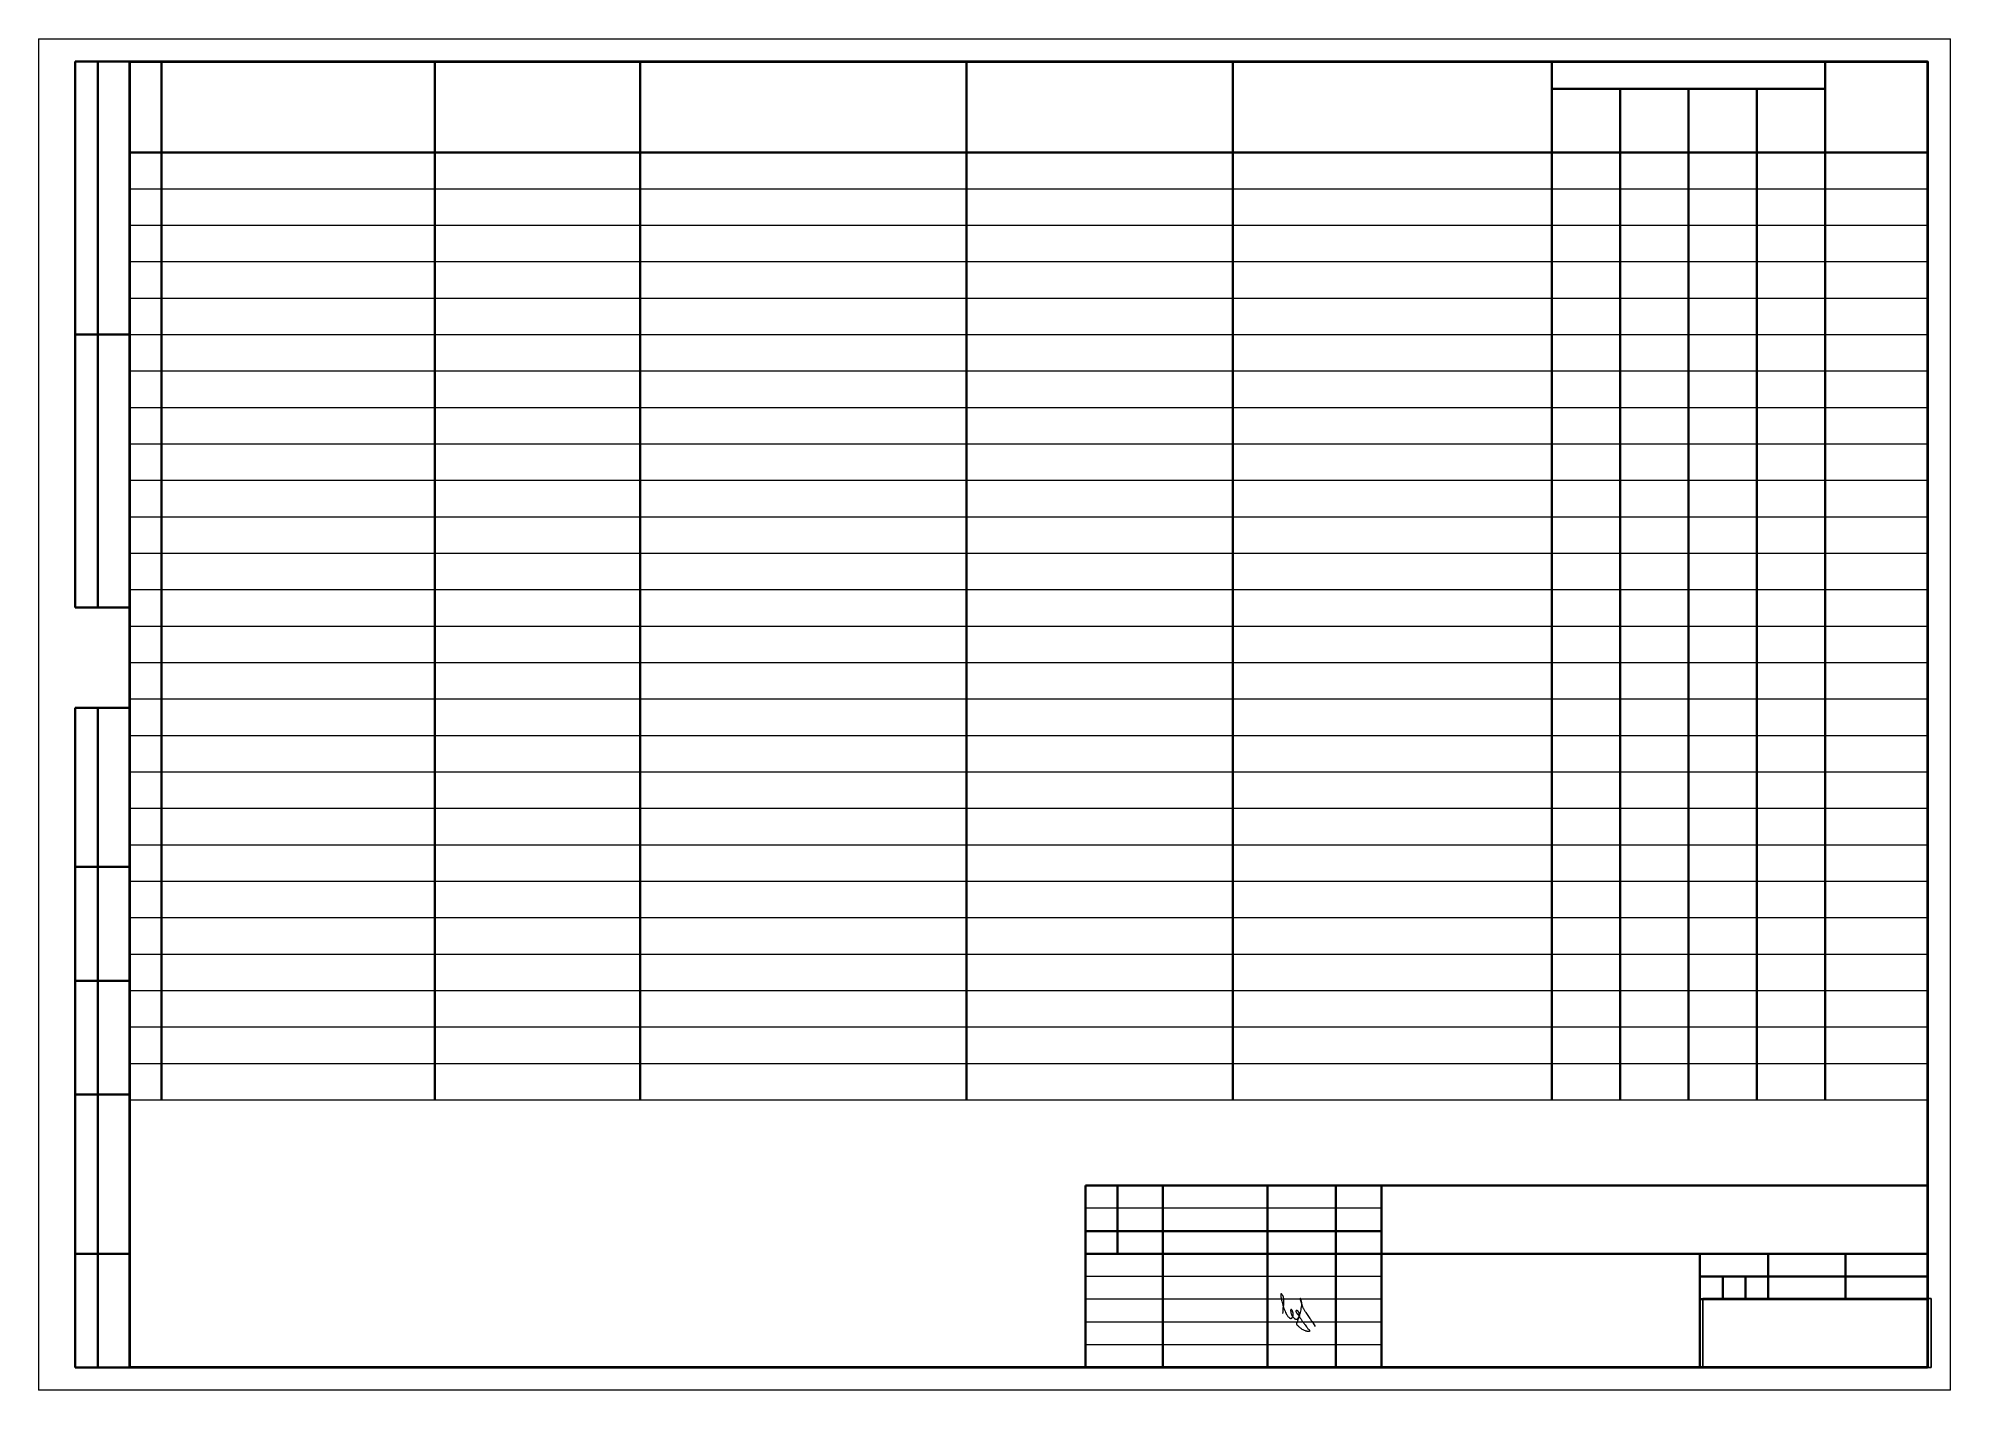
# Model space of a CAD drawing. Header units: millimetres. Extents: x 0 to 420, y 0 to 297.
import ezdxf

# ---------------------------------------------------------------- set-up
doc = ezdxf.new("R2010")
doc.units = ezdxf.units.MM
for name, pattern in [('K5LT32790', [0]), ('K5LT32797', [0]), ('K5LT32798', [0]), ('K5LT32799', [0]), ('K5LT32800', [0]), ('K5LT_BASIC', [0]), ('K5LT_THIN', [0])]:
    doc.linetypes.add(name, pattern=pattern)
doc.layers.add('Системный слой', color=7, linetype='Continuous')
picture_1 = doc.add_image_def('image1.png', size_in_pixel=(394, 119))

# ---------------------------------------------------------------- blocks, each defined once
blk = doc.blocks.new('U10')
at = {"layer": 'Системный слой', "color": 5, "linetype": 'K5LT32790', "lineweight": 18, "true_color": 0x0000ff}
blk.add_open_spline([(273.37, 16.88), (273.4, 17.9), (273.65, 19.05), (273.53, 20.27), (273.47, 20.51), (273.41, 20.67), (273.34, 20.8), (273.26, 20.93), (273.18, 21.03), (273.12, 21.1), (273.08, 21.15), (273.05, 21.17), (273.03, 21.19), (273.02, 21.19), (273.01, 21.2), (273, 21.2), (272.99, 21.2), (272.98, 21.2), (272.98, 21.2), (272.97, 21.2), (272.97, 21.2), (272.96, 21.2), (272.96, 21.19), (272.95, 21.19), (272.95, 21.18), (272.94, 21.18), (272.94, 21.17), (272.93, 21.16), (272.93, 21.14), (272.92, 21.12), (272.92, 21.09), (272.91, 21.06), (272.91, 21), (272.91, 20.93), (272.91, 20.83), (272.91, 20.72), (272.92, 20.6), (272.94, 20.47), (272.97, 20.3), (273.02, 20.08), (273.09, 19.74), (273.18, 19.26), (273.35, 18.66), (273.58, 18.01), (273.81, 17.4), (274.03, 16.89), (274.25, 16.52), (274.45, 16.25), (274.63, 16.07), (274.77, 15.94), (274.87, 15.86), (274.93, 15.83), (274.98, 15.82), (275.02, 15.81), (275.06, 15.8), (275.1, 15.8), (275.15, 15.8), (275.19, 15.81), (275.23, 15.82), (275.27, 15.84), (275.3, 15.86), (275.33, 15.88), (275.35, 15.9), (275.38, 15.94), (275.42, 15.99), (275.47, 16.07), (275.53, 16.17), (275.58, 16.28), (275.62, 16.39), (275.64, 16.49), (275.65, 16.59), (275.65, 16.71), (275.63, 16.85), (275.6, 17.03), (275.54, 17.23), (275.48, 17.4), (275.43, 17.53), (275.38, 17.61), (275.34, 17.67), (275.31, 17.71), (275.27, 17.75), (275.25, 17.77), (275.23, 17.78), (275.21, 17.79), (275.2, 17.79), (275.19, 17.8), (275.19, 17.8), (275.18, 17.8), (275.17, 17.8), (275.17, 17.79), (275.16, 17.79), (275.16, 17.79), (275.15, 17.79), (275.15, 17.78), (275.14, 17.77), (275.13, 17.76), (275.12, 17.75), (275.12, 17.74), (275.11, 17.71), (275.09, 17.68), (275.08, 17.65), (275.07, 17.6), (275.07, 17.55), (275.06, 17.49), (275.07, 17.41), (275.08, 17.31), (275.11, 17.17), (275.14, 16.98), (275.19, 16.78), (275.26, 16.59), (275.35, 16.41), (275.46, 16.24), (275.59, 16.08), (275.73, 15.93), (275.86, 15.82), (275.98, 15.74), (276.08, 15.69), (276.16, 15.65), (276.24, 15.63), (276.31, 15.62), (276.37, 15.62), (276.41, 15.63), (276.46, 15.63), (276.49, 15.65), (276.53, 15.66), (276.56, 15.68), (276.59, 15.71), (276.63, 15.74), (276.68, 15.79), (276.73, 15.86), (276.78, 15.95), (276.84, 16.05), (276.89, 16.17), (276.92, 16.29), (276.95, 16.43), (276.96, 16.57), (276.95, 16.72), (276.94, 16.87), (276.91, 17.01), (276.86, 17.13), (276.82, 17.22), (276.78, 17.29), (276.73, 17.35), (276.69, 17.39), (276.64, 17.43), (276.6, 17.46), (276.54, 17.48), (276.49, 17.5), (276.45, 17.51), (276.41, 17.52), (276.38, 17.52), (276.36, 17.52), (276.33, 17.51), (276.31, 17.51), (276.29, 17.5), (276.27, 17.48), (276.25, 17.47), (276.24, 17.46), (276.23, 17.45), (276.22, 17.44), (276.22, 17.43), (276.21, 17.42), (276.21, 17.41), (276.21, 17.4), (276.21, 17.38), (276.21, 17.36), (276.21, 17.34), (276.22, 17.32), (276.23, 17.29), (276.25, 17.24), (276.28, 17.18), (276.32, 17.1), (276.37, 17.01), (276.44, 16.9), (276.55, 16.78), (276.7, 16.6), (276.89, 16.33), (277.14, 15.94), (277.43, 15.45), (277.82, 14.93), (278.2, 14.43), (278.53, 13.98), (278.75, 13.66), (278.94, 13.48), (279.06, 13.38), (279.13, 13.3), (279.17, 13.23), (279.2, 13.18), (279.22, 13.14), (279.23, 13.11), (279.23, 13.08), (279.23, 13.06), (279.23, 13.04), (279.23, 13.03), (279.23, 13.01), (279.22, 13), (279.22, 12.99), (279.21, 12.98), (279.2, 12.97), (279.19, 12.96), (279.17, 12.95), (279.15, 12.94), (279.12, 12.93), (279.09, 12.92), (279.06, 12.91), (279.01, 12.91), (278.97, 12.9), (278.9, 12.91), (278.82, 12.92), (278.7, 12.94), (278.53, 12.99), (278.27, 13.08), (277.96, 13.22), (277.63, 13.38), (277.37, 13.55), (277.17, 13.72), (276.98, 13.89), (276.78, 14.06), (276.61, 14.22), (276.5, 14.34), (276.45, 14.42), (276.43, 14.47), (276.41, 14.52), (276.4, 14.56), (276.4, 14.6), (276.4, 14.65), (276.4, 14.69), (276.41, 14.74), (276.43, 14.79), (276.46, 14.85), (276.49, 14.94), (276.55, 15.08), (276.63, 15.26), (276.71, 15.51), (276.8, 15.78), (276.91, 16.07), (277.04, 16.42), (277.18, 16.87), (277.31, 17.39), (277.38, 17.87), (277.43, 18.25), (277.49, 18.56), (277.53, 18.8), (277.54, 19), (277.53, 19.16), (277.49, 19.31), (277.45, 19.48), (277.41, 19.66), (277.37, 19.82), (277.34, 19.95), (277.32, 20.03), (277.3, 20.08), (277.28, 20.12), (277.27, 20.14), (277.26, 20.15), (277.25, 20.16), (277.24, 20.16), (277.23, 20.17), (277.23, 20.17), (277.22, 20.17), (277.21, 20.17), (277.2, 20.17), (277.2, 20.17), (277.19, 20.17), (277.18, 20.17), (277.17, 20.16), (277.16, 20.16), (277.15, 20.15), (277.15, 20.14), (277.14, 20.13), (277.13, 20.13), (277.13, 20.12), (277.12, 20.1), (277.12, 20.09), (277.12, 20.08), (277.11, 20.06), (277.11, 20.04), (277.12, 20.01), (277.13, 19.97), (277.14, 19.93), (277.16, 19.88), (277.19, 19.81), (277.23, 19.73), (277.27, 19.63), (277.31, 19.5), (277.36, 19.35), (277.42, 19.16), (277.5, 18.93), (277.58, 18.67), (277.65, 18.43), (277.73, 18.22), (277.82, 18.03), (277.94, 17.85), (278.07, 17.64), (278.22, 17.38), (278.42, 17.03), (278.68, 16.63), (278.97, 16.21), (279.26, 15.81), (279.77, 15.1), (280.17, 14.5), (280.48, 14.03)], degree=3, knots=[0, 0, 0, 0, 23.088924, 25.905784, 27.368497, 28.578535, 29.721875, 30.813961, 31.805183, 32.534012, 32.992903, 33.225793, 33.377047, 33.48833, 33.574551, 33.643805, 33.701224, 33.750367, 33.79387, 33.833355, 33.872141, 33.912355, 33.95659, 34.00557, 34.061357, 34.126468, 34.204109, 34.298549, 34.415744, 34.564555, 34.759459, 35.028229, 35.412864, 35.997175, 36.728139, 37.568941, 38.433825, 39.401332, 40.578431, 42.235398, 44.569602, 48.269133, 53.187712, 58.58434, 63.764044, 67.778676, 70.998143, 73.369834, 75.349816, 76.796874, 77.581324, 78.028914, 78.378087, 78.696803, 79.013489, 79.343373, 79.678587, 80.006824, 80.317932, 80.606471, 80.866035, 81.11641, 81.383983, 81.718354, 82.16781, 82.839361, 83.733235, 84.705422, 85.582724, 86.324391, 87.057116, 87.890757, 88.945341, 90.321141, 91.965571, 93.426367, 94.484215, 95.101021, 95.580997, 96.013141, 96.361093, 96.626002, 96.782739, 96.889142, 96.971138, 97.03813, 97.095272, 97.145901, 97.188561, 97.228747, 97.268915, 97.315311, 97.366861, 97.425655, 97.494454, 97.577142, 97.679623, 97.811915, 97.985663, 98.226797, 98.532587, 98.897786, 99.296036, 99.737821, 100.261724, 100.964229, 101.99978, 103.525411, 105.150667, 106.72453, 108.093532, 109.590313, 111.195302, 112.777483, 114.126394, 115.159714, 115.93325, 116.599105, 117.196687, 117.716186, 118.147278, 118.512091, 118.830828, 119.112084, 119.376147, 119.650254, 119.966184, 120.348472, 120.832611, 121.462575, 122.257884, 123.166317, 124.121896, 125.077441, 126.058759, 127.110722, 128.27138, 129.455541, 130.54928, 131.472222, 132.224076, 132.842804, 133.343527, 133.786162, 134.209733, 134.641953, 135.076751, 135.490934, 135.840567, 136.1162, 136.329021, 136.516582, 136.697073, 136.87991, 137.063295, 137.235465, 137.38613, 137.514261, 137.623548, 137.718445, 137.797689, 137.875651, 137.957944, 138.055516, 138.163779, 138.288043, 138.436309, 138.622516, 138.862075, 139.203128, 139.704326, 140.381097, 141.218915, 142.127317, 143.259517, 144.821141, 147.317764, 150.75711, 155.19517, 160.069171, 165.224464, 169.471142, 172.421411, 174.092925, 175.138298, 175.966748, 176.479558, 176.900272, 177.244752, 177.52135, 177.72293, 177.873709, 177.996322, 178.101436, 178.195314, 178.281517, 178.366118, 178.454913, 178.554755, 178.670049, 178.807074, 178.975201, 179.187234, 179.439473, 179.719727, 180.029511, 180.383269, 180.823448, 181.407111, 182.246837, 183.563618, 185.512414, 188.365901, 191.16936, 193.636194, 195.215931, 197.147086, 199.269225, 201.224518, 202.392176, 202.935446, 203.335749, 203.665039, 203.98044, 204.30527, 204.630666, 204.95421, 205.28424, 205.683122, 206.145312, 206.866804, 207.837862, 209.464316, 211.387339, 213.648133, 215.828171, 218.361631, 222.046321, 226.400789, 230.237614, 232.987127, 235.143069, 237.145235, 238.600123, 239.59432, 240.714469, 242.086859, 243.579513, 244.83703, 245.773068, 246.379449, 246.80954, 247.077534, 247.227517, 247.33398, 247.41847, 247.489521, 247.552012, 247.609222, 247.663606, 247.717168, 247.768592, 247.820784, 247.876677, 247.942191, 248.018083, 248.10247, 248.189421, 248.269471, 248.347072, 248.425637, 248.512886, 248.605679, 248.706816, 248.820413, 248.952282, 249.111489, 249.313956, 249.574155, 249.89782, 250.303709, 250.841791, 251.528272, 252.381244, 253.359593, 254.475963, 255.872687, 257.851092, 259.938273, 261.963603, 263.469883, 265.046448, 266.586695, 268.366913, 270.599666, 273.407082, 277.373027, 281.234201, 284.882343, 288.313023, 301, 301, 301, 301], dxfattribs=at)
blk = doc.blocks.new('U11')
at = {"color": 7, "linetype": 'K5LT_THIN', "lineweight": 18}
for p, q in [((0, 0), (0, 297)), ((0, 297), (420, 297)), ((420, 297), (420, 0)), ((420, 0), (0, 0))]:
    blk.add_line(p, q, dxfattribs=at)
at = {"color": 150, "linetype": 'K5LT_BASIC', "lineweight": 40, "true_color": 0x0080ff}
for p, q in [((20, 5), (20, 292)), ((20, 292), (415, 292)), ((415, 292), (415, 5)), ((415, 5), (20, 5))]:
    blk.add_line(p, q, dxfattribs=at)

msp = doc.modelspace()

# ---------------------------------------------------------------- linework, layer by layer
at = {"layer": 'Системный слой', "color": 160, "linetype": 'K5LT32799', "lineweight": 35, "true_color": 0x003fff}
for p, q in [((8, 172), (8, 292)), ((8, 292), (20, 292)), ((13, 172), (13, 292)), ((20, 292), (20, 172)), ((20, 292), (20, 278)), ((90, 292), (20, 292)), ((8, 232), (20, 232)), ((8, 172), (20, 172)), ((8, 5), (8, 150)), ((20, 150), (8, 150)), ((13, 5), (13, 150)), ((20, 150), (20, 5)), ((20, 115), (8, 115)), ((20, 90), (8, 90)), ((20, 65), (8, 65)), ((415, 5), (415, 60)), ((415, 45), (230, 45)), ((230, 5), (230, 45)), ((237, 45), (237, 30)), ((247, 5), (247, 45)), ((270, 5), (270, 45)), ((285, 5), (285, 45)), ((295, 45), (295, 5)), ((295, 35), (230, 35)), ((20, 30), (8, 30)), ((230, 30), (415, 30)), ((364.98, 30), (364.98, 5)), ((380, 30), (380, 20)), ((397, 30), (397, 20)), ((415, 25), (365, 25)), ((370, 25), (370, 20)), ((375, 25), (375, 20)), ((365, 20), (415, 20)), ((20, 5), (8, 5)), ((230, 5), (415, 5))]:
    msp.add_line(p, q, dxfattribs=at)
at = {"layer": 'Системный слой', "color": 20, "linetype": 'K5LT32797', "lineweight": 35, "true_color": 0xff3f00}
for p, q in [((27.01, 292), (27.01, 63.75)), ((87.07, 292), (87.07, 63.75)), ((132.12, 292), (132.12, 63.75)), ((203.88, 292), (203.88, 63.75)), ((262.36, 292), (262.36, 63.75)), ((332.43, 292), (332.43, 63.75)), ((392.5, 292), (392.5, 63.75)), ((332.43, 285.99), (392.5, 285.99)), ((347.45, 285.99), (347.45, 63.75)), ((362.47, 285.99), (362.47, 63.75)), ((377.48, 285.99), (377.48, 63.75)), ((415, 271.98), (20, 271.98)), ((415, 5), (415, 45)), ((230, 5), (415, 5))]:
    msp.add_line(p, q, dxfattribs=at)
at = {"layer": 'Системный слой', "color": 6, "linetype": 'K5LT32800', "lineweight": 20, "true_color": 0xff00ff}
for p, q in [((415, 263.97), (20, 263.97)), ((415, 255.96), (20, 255.96)), ((415, 247.95), (20, 247.95)), ((415, 239.94), (20, 239.94)), ((415, 231.93), (20, 231.93)), ((415, 223.92), (20, 223.92)), ((415, 215.92), (20, 215.92)), ((415, 207.91), (20, 207.91)), ((415, 199.9), (20, 199.9)), ((415, 191.89), (20, 191.89)), ((415, 183.88), (20, 183.88)), ((415, 175.87), (20, 175.87)), ((415, 167.86), (20, 167.86)), ((415, 159.85), (20, 159.85)), ((415, 151.85), (20, 151.85)), ((415, 143.84), (20, 143.84)), ((415, 135.83), (20, 135.83)), ((415, 127.82), (20, 127.82)), ((415, 119.81), (20, 119.81)), ((415, 111.8), (20, 111.8)), ((415, 103.79), (20, 103.79)), ((415, 95.78), (20, 95.78)), ((415, 87.77), (20, 87.77)), ((415, 79.77), (20, 79.77)), ((415, 71.76), (20, 71.76)), ((415, 63.75), (20, 63.75))]:
    msp.add_line(p, q, dxfattribs=at)
at = {"layer": 'Системный слой', "color": 1, "linetype": 'K5LT32798', "lineweight": 20, "true_color": 0xff0000}
for p, q in [((295, 40), (230, 40)), ((295, 25), (230, 25)), ((295, 20), (230, 20)), ((295, 15), (230, 15)), ((295, 10), (230, 10))]:
    msp.add_line(p, q, dxfattribs=at)
at = {"layer": 'Системный слой', "color": 1, "linetype": 'K5LT32798', "true_color": 0xff0000, "const_width": 0.2}
msp.add_lwpolyline([(0, 0), (420, 0), (420, 297), (0, 297), (0, 0)], dxfattribs=at)
at = {"layer": 'Системный слой', "color": 160, "linetype": 'K5LT32799', "true_color": 0x003fff, "const_width": 0.35}
msp.add_lwpolyline([(20, 5), (415, 5), (415, 292), (20, 292), (20, 5)], dxfattribs=at)

# ---------------------------------------------------------------- block references
msp.add_blockref('U11', (0, 0))
at = {"layer": 'Системный слой'}
msp.add_blockref('U10', (0, 0), dxfattribs=at)

# ---------------------------------------------------------------- pictures from other files: only their frames are drawn
image = msp.add_image(picture_1, insert=(365.61, 5), size_in_units=(50.16, 15.15), dxfattribs=at)
image.dxf.flags = 15

doc.saveas('drawing.dxf')
